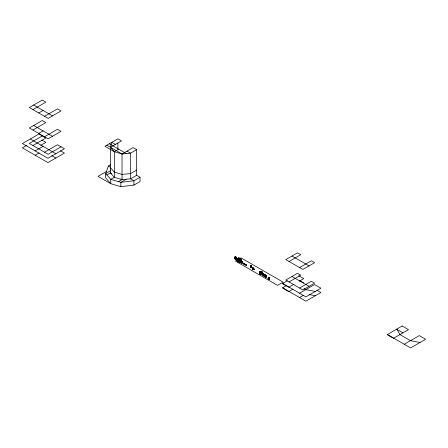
<?xml version="1.0" encoding="UTF-8"?>
<svg xmlns="http://www.w3.org/2000/svg" width="448" height="448" viewBox="0 0 448 448"><rect width="100%" height="100%" fill="white"/><g stroke="black" fill="none" stroke-linecap="round" stroke-linejoin="round"><path stroke-width="0.67" d="M259.857 273.717L260.025 272.037M263.62 276.052L263.62 273.706L262.399 274.411L263.62 276.052L263.866 274.193L262.399 273L262.399 275.346L263.62 275.111L262.399 273M237.182 260.646L237.255 261.313L238.067 261.313L238.062 261.778L237.182 260.417L237.591 259.006L238.812 257.835L241.248 259.241L241.248 261.352L241.248 260.882L240.436 260.344L237.182 258.77L238.812 257.835L238.812 258.468M259.689 272.86L259.678 272.026L260.159 271.729L262.03 272.726L259.946 273.426L259.678 272.026L261.027 271.23L262.03 271.807L262.03 273.918L260.254 273.605L259.689 272.86L260.159 272.591L259.857 271.869L261.492 273.134L261.156 274.422L260.03 274.316L259.879 272.429L260.03 274.316L261.251 274.081L259.986 273.946L259.93 271.863L262.03 271.807L260.932 273.61L261.156 273.353M260.098 272.166L260.932 272.44L260.932 274.551L261.027 271.23L262.03 273.073L260.932 274.551L260.708 272.877L262.03 271.807L260.708 272.877L259.711 272.3L259.93 271.863L260.159 272.082M260.361 272.798L260.624 274.187L260.546 272.367M265.91 277.441L265.91 275.094L264.69 275.8L266.179 277.598L266.314 275.677L264.69 274.389L264.69 276.735L265.91 276.5L264.69 274.389M259.823 272.462L259.857 273.336M260.434 272.815L260.697 274.204L260.63 272.384M259.818 272.843L260.053 272.087M259.851 272.502L259.879 273.762L259.818 273.067M240.436 259.711L240.436 261.822L239.624 262.293L239.215 261.587L239.417 260.697L240.845 259.006L241.248 259.874L239.624 260.814L239.215 260.579M235.362 257.146L235.189 257.79L236.303 257.684L235.57 257.902L234.993 257.566L235.542 257.247M236.124 258.423C237.149 258.91 235.435 259.342 235.01 258.95L234.886 258.065L235.57 258.485L236.303 258.272L235.189 258.373L235.402 257.662L235.026 257.443M235.06 258.166L235.57 258.742L236.303 258.53L236.303 257.102L235.57 257.32L235.06 256.738L235.542 256.665L234.993 256.984L235.57 257.32L236.303 257.102M253.557 268.285L252.986 268.313L252.868 267.887L253.305 267.82L252.806 268.111L252.986 269.254L253.719 269.321L253.999 268.218M252.986 269.399L252.868 268.974M269.052 277.788L268.475 277.81L268.358 277.385L268.8 277.323L268.296 277.609L268.475 278.751L269.214 278.818L269.489 277.721L269.489 278.656L268.666 279.093M268.475 278.897L268.358 278.471M110.611 164.735L108.394 166.018L105.661 173.572L105.661 177.89L110.79 183.702L120.854 186.665L133.935 185.086L140.039 181.563L140.039 177.24L136.657 175.286L130.558 178.814L122.035 179.592L114.341 177.33L110.426 172.889L110.426 147.269L111.776 142.346L115.36 144.418M235.194 257.891L234.752 258.658L235.026 258.502M268.638 277.228L268.083 278.723L268.772 279.126L269.646 278.746L268.772 279.126M268.486 278.079L268.083 278.723L268.526 278.421M241.046 259.756L241.248 259.241L239.215 259.946L239.624 261.822L239.215 262.058L239.215 258.065L237.182 258.77L237.182 260.882L238.403 260.182L238.403 260.646M260.428 272.149C259.627 272.272 260.277 275.111 260.249 273.974M261.682 272.53L261.682 271.606L260.406 272.345L260.182 273.106L260.338 274.495L260.585 274.355M259.711 272.3L261.374 271.426L260.646 272.703M261.682 271.606L261.134 272.67L260.932 272.44M237.994 258.938L237.182 260.417L237.591 261.117L237.53 258.972M238.403 261.374L237.591 260.646L238.134 259.661M260.814 274.064L261.682 273.358L262.03 273.918M260.159 273.683L259.93 273.974L260.008 272.91M261.682 272.154L260.826 272.49M259.795 273.112L260.098 273.022L260.254 273.605L261.307 273.661L260.814 273.375M237.182 258.77L237.591 260.646L238.812 259.476M261.027 272.619L260.585 272.238L261.492 273.134L260.182 273.106L259.689 272.636L259.823 272.171M238.482 261.783L238.885 262.248L238.885 261.783L237.255 260.842L237.44 261.654L239.624 262.293L241.248 260.882L239.624 261.822L238.482 261.783L238.067 261.313M237.182 260.882L237.994 260.204L237.182 260.417L237.994 259.946M261.374 271.998L260.501 272.563M32.922 109.614L45.847 102.155L42.263 100.083L29.333 107.548L48.115 118.39L61.04 110.925L57.456 108.858L44.531 116.318M38.724 112.969L43.081 110.454M32.922 130.043L45.847 122.578L42.263 120.506L29.333 127.971L48.115 138.813L61.04 131.354L57.456 129.282L44.531 136.746M38.724 133.392L43.081 130.878M42.263 135.974L29.333 143.438L48.115 154.28L61.04 146.821M26.919 145.253L22.4 147.862L47.942 162.607L64.422 153.093L60.357 150.746M32.922 145.51L45.847 138.046L38.881 134.025L22.4 143.539L47.942 158.284L64.422 148.77L57.456 144.749L44.531 152.208M40.706 145.337L45.847 142.369L41.782 140.022M35.174 150.914L43.081 146.345M35.174 155.238L39.127 152.953M136.657 175.286L136.657 149.666L130.558 153.188L122.035 153.972L114.341 151.71L110.426 147.269L121.464 140.896L117.88 138.824L104.95 146.283L114.341 151.71L118.698 149.195M106.837 145.197L122.035 153.972L133.073 147.594L136.657 149.666M106.915 171.192L98.017 176.327L110.79 183.702L110.79 179.379L105.661 173.572L110.494 170.778M106.87 174.944L110.426 172.889L111.586 173.561M136.657 170.089L130.558 173.611L122.035 174.39L114.341 172.133L110.426 167.692M118.479 181.642L122.035 179.592L122.035 153.972M126.297 179.2L120.854 182.342L110.79 179.379L114.341 177.33L114.341 151.71M140.039 177.24L133.935 180.762L120.854 182.342L120.854 186.665M235.402 257.079L235.189 258.63M234.993 258.149L235.542 257.83M234.814 258.513L235.542 258.093M234.814 258.726L235.116 256.911M235.402 258.507L235.01 258.95L235.402 258.72M235.39 258.849L236.214 258.479M235.39 259.062L236.214 258.692M236.471 258.625L235.57 258.961L234.993 258.625L235.57 258.961M239.215 258.065L237.591 259.006L240.845 259.006L240.845 259.638M237.115 260.092L235.446 261.061L277.553 285.37L283.119 282.156L241.013 257.846L239.338 258.81M239.215 259.946L240.845 259.006L240.027 259.168M239.585 260.725L239.193 260.949L238.666 260.646L239.053 260.422L238.739 260.238L238.336 260.742L239.025 261.139L239.898 260.91M239.215 261.587L240.027 261.117M250.494 265.815L250.919 265.384L250.331 265.72L251.182 266.213L251.77 265.877L251.02 266.118M250.494 266.84L250.919 266.403L250.331 266.745L251.182 267.238L251.77 266.896L251.02 267.142M250.914 266.706L250.163 267.137L251.339 267.798L252.084 267.366L251.02 267.618M250.482 267.103L251.233 266.672L250.914 266.487L250.163 266.918L251.339 267.585L252.084 267.154L251.02 267.4M250.482 267.322L251.233 266.885M252.806 268.111L253.333 268.414L253.837 268.128M253.529 269.483L252.806 269.052L252.868 268.649L253.719 269.142L252.806 268.873L253.142 268.492L252.241 269.007L253.4 269.679L254.15 269.248M253.837 269.209L254.15 269.394L252.823 269.489L252.588 269.08L253.142 268.666M253.226 268.856L252.588 269.226L252.711 268.738L253.876 269.55L252.554 268.828M252.986 269.074L253.305 268.906M253.182 269.136L252.823 269.489L253.182 269.282M253.249 269.231L253.999 268.985L253.17 269.45M253.17 269.595L253.915 269.114M253.999 269.304L253.333 269.5L252.588 269.08M259.689 272.636L260.159 272.367L259.678 272.026M260.098 272.479L260.159 271.729L262.03 272.378L260.686 273.213M261.027 272.149L260.439 272.429L261.027 271.23L261.027 272.496L261.369 272.345M260.814 272.423L259.823 272.972M260.585 272.877L260.159 273M260.585 273.101L260.182 273.33L261.436 273.325L260.814 272.966M259.818 273.65L260.159 273.454M260.103 273.515L260.428 273.42M260.159 273.846L259.93 271.863M261.156 273.577L262.03 273.073L261.156 272.306L261.156 274.422M289.027 261.492L300.776 254.705L297.517 252.823L285.768 259.605L302.842 269.466L314.591 262.679L311.332 260.798L299.578 267.585M268.296 277.609L269.489 277.721M268.139 278.79L268.677 278.46M268.677 278.639L268.313 278.992L268.565 278.846M268.666 278.947L269.489 278.482L268.296 278.376M269.489 278.802L268.828 278.998L268.083 278.578L268.638 278.309L268.358 278.152L268.828 278.852L268.828 277.917M269.646 278.746L268.772 278.981M287.291 280.806L282.464 283.595L288.803 287.258L294.112 284.194M289.027 281.96L300.776 275.173L297.517 273.291L285.768 280.073L302.842 289.934L314.591 283.147L311.332 281.266L299.578 288.047M286.72 285.46L282.464 287.913L288.803 291.575L292.981 289.167M299.348 281.17L303.789 278.611L298.598 275.615M299.572 293.21L314.552 284.558L320.897 288.221L305.911 296.873L282.694 283.466M299.572 297.528L303.52 295.249M404.275 344.254L419.255 335.602L425.6 339.265L410.62 347.917L387.397 334.51M246.518 264.93L245.672 265.378L245.672 264.443L246.518 264.93L246.518 265.866L245.672 264.443M260.098 273.353L260.249 273.521M239.215 259.711L237.182 260.417L237.278 258.826M237.591 260.646L238.403 260.439M240.436 261.61L239.624 261.822L237.188 260.338M240.699 261.873L242.323 261.638L242.323 263.749L240.699 261.873L242.323 262.814L240.699 262.814L240.699 260.697L242.323 261.638M235.06 257.902L235.452 258.037L234.752 258.446L236.163 259.017L235.816 258.815M253.876 269.41L253.277 269.623L253.837 269.063M261.307 273.095L262.03 273.073M239.282 260.103L238.666 259.627M244.922 264.04L243.292 264.034L243.292 263.099L244.922 264.04L244.922 264.97L243.292 263.099M260.708 272.877L261.458 272.793L261.156 272.306M239.624 262.058L238.286 261.912L237.255 261.078M238.885 261.783L237.44 261.654L237.255 260.842M315.347 291.424L305.771 289.626L304.018 288.613M309.193 294.588L315.347 295.742M420.05 342.474L410.48 340.676L399.941 334.589L396.827 329.067M237.955 259.218L238.146 259.666L238.146 259.325M238.532 259.549L239.025 260.103L237.53 259.09M126.969 151.122L130.558 153.188L130.558 178.814L133.935 180.762L133.935 185.086M109.306 143.769L126.297 153.58M33.69 105.034L52.472 115.875M291.967 256.026L309.042 265.882M396.598 329.196L402.942 332.858M108.394 166.018L110.65 167.317M33.69 125.457L52.472 136.298M316.859 290.209L320.897 292.538L305.911 301.19L282.694 287.784M299.751 280.599L303.789 282.929M291.967 276.494L309.042 286.35M120.87 178.92L122.035 179.592M250.639 265.541L251.496 266.034M235.239 256.838L234.993 258.412L235.782 258.938M235.816 257.174L235.995 258.703M235.026 256.861L235.782 257.298M30.307 138.97L55.854 153.72M250.639 266.566L251.496 267.058M263.368 273.907L263.866 274.193M237.182 258.888L239.63 260.299M250.634 266.65L251.81 267.31M253.03 267.982L252.868 268.828M265.658 275.296L266.314 275.677M252.834 267.999L253.529 268.397M250.634 266.862L251.81 267.529M237.188 259.213L237.53 259.414L237.278 260.114M239.282 259.98L239.624 260.624M262.399 273.706L263.894 274.568M264.69 275.094L266.358 276.058M235.026 258.026L235.782 258.462M236.124 258.642L236.471 258.843M240.699 261.285L242.323 262.226M235.816 258.602L236.163 258.804M237.182 259.403L237.591 259.638M259.644 272.334L259.93 272.496M260.932 273.073L261.218 273.235M263.368 274.512L263.889 274.814M268.526 277.48L268.358 278.326M235.026 258.289L235.782 258.726M265.658 275.901L266.358 276.304M268.33 277.497L269.018 277.9M237.188 259.683L237.429 259.818L237.429 258.916M239.624 261.089L239.282 260.422M252.806 268.873L253.333 269.181M262.399 274.411L263.771 275.201M264.69 275.8L266.274 276.713M239.63 261.47L239.378 260.042M243.292 263.564L244.922 264.505M245.672 264.908L246.518 265.401M252.806 269.198L253.333 269.5M269.052 278.55L268.206 278.236M268.33 278.264L269.018 278.662M263.368 275.47L263.749 275.688M265.658 276.858L266.23 277.189M269.052 278.723L269.366 279.054L268.206 278.382M269.018 278.981L268.94 277.85M268.296 278.695L268.828 278.998M51.789 155.697L55.854 158.043M238.185 259.347L238.403 259.818M261.027 272.496L260.551 272.138M240.699 260.697L242.323 262.814M260.047 274.03L260.406 274.456L260.406 272.345M268.414 277.547L268.475 278.751M265.658 274.949L265.658 277.295M263.368 273.56L263.368 275.906M261.374 271.426L261.374 272.698M260.814 272.11L260.814 272.742M260.501 271.93L260.501 272.244M260.501 274.042L260.277 273.778M260.277 272.059L260.277 272.373M260.249 272.255L260.249 272.737M260.098 273.885L260.098 274.277M253.445 268.352L253.445 269.433M253.333 268.414L253.333 269.354M252.918 268.044L252.986 269.254M244.104 263.57L244.104 264.505M241.511 261.167L241.511 263.278M239.624 262.293L239.624 260.182L241.248 259.241L239.624 261.822L239.534 260.131M237.994 258.3L237.994 260.417M235.693 257.247L235.693 258.888M235.57 257.32L235.57 258.742M235.362 256.558L235.362 257.986M117.88 142.906L117.88 149.033M402.147 325.993L387.167 334.645L393.512 338.302L408.492 329.655L402.147 325.993M238.286 261.677L237.44 261.184L238.286 262.142L238.286 261.677"/></g></svg>
